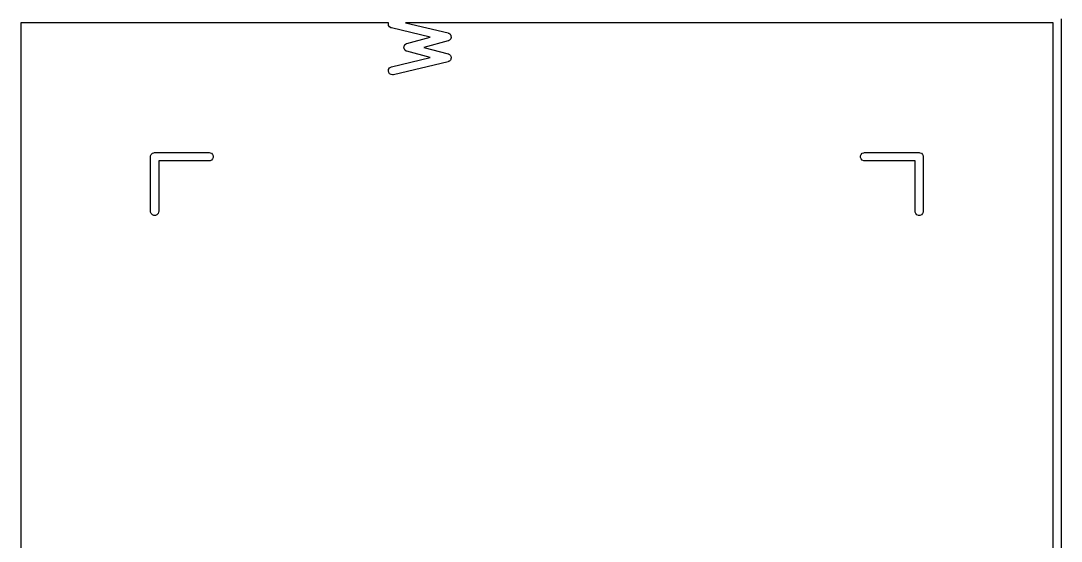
# Model space of a CAD drawing. Extents: x 100 to 190, y -154 to -36.
# Drawn here: x 162 to 181.05, y -104.81 to -95.29 of the extents above; entities that cross this region are included whole.
import ezdxf

# ---------------------------------------------------------------- set-up
doc = ezdxf.new("R2010")
doc.units = 0
doc.layers.add('BLACK', color=7, linetype='CONTINUOUS')

msp = doc.modelspace()

# ---------------------------------------------------------------- linework, layer by layer
at = {"layer": 'BLACK', "linetype": 'CONTINUOUS'}
for p, q in [((168.733951, -95.325), (162, -95.325)), ((162, -95.325), (162, -114.225)), ((168.729871, -95.342137), (168.733951, -95.325)), ((168.734504, -95.371032), (168.729871, -95.342137)), ((168.74984, -95.395954), (168.734504, -95.371032)), ((168.773547, -95.413111), (168.74984, -95.395954)), ((168.787447, -95.417901), (168.773547, -95.413111)), ((169.498303, -95.587152), (168.787447, -95.417901)), ((169.044871, -95.325), (169.822191, -95.510076)), ((180.9, -95.325), (169.044871, -95.325)), ((180.9, -114.225), (180.9, -95.325)), ((181.05, -95.25), (181.05, -114.3)), ((169.071208, -95.701044), (169.498303, -95.587152)), ((169.822191, -95.510076), (169.827209, -95.511805)), ((169.827209, -95.511805), (169.829013, -95.512045)), ((169.829013, -95.512045), (169.830642, -95.512988)), ((169.830642, -95.512988), (169.836091, -95.514866)), ((169.836091, -95.514866), (169.844914, -95.521251)), ((169.844914, -95.521251), (169.854337, -95.526707)), ((169.854337, -95.526707), (169.856677, -95.529764)), ((169.856677, -95.529764), (169.859798, -95.532023)), ((169.859798, -95.532023), (169.865503, -95.541294)), ((169.866602, -95.623132), (169.861148, -95.632554)), ((169.865503, -95.541294), (169.872125, -95.549945)), ((169.872989, -95.614308), (169.866602, -95.623132)), ((169.872125, -95.549945), (169.873118, -95.553668)), ((169.873881, -95.61056), (169.872989, -95.614308)), ((169.873118, -95.553668), (169.875134, -95.556945)), ((169.87581, -95.607229), (169.873881, -95.61056)), ((169.875134, -95.556945), (169.876856, -95.567688)), ((169.877244, -95.596435), (169.87581, -95.607229)), ((169.876856, -95.567688), (169.879665, -95.57822)), ((169.879767, -95.58584), (169.877244, -95.596435)), ((169.879665, -95.57822), (169.879157, -95.582038)), ((169.879157, -95.582038), (169.879767, -95.58584)), ((169.015688, -95.768697), (169.018237, -95.759134)), ((169.016327, -95.773512), (169.015688, -95.768697)), ((169.015688, -95.778327), (169.016327, -95.773512)), ((169.018237, -95.787889), (169.015688, -95.778327)), ((169.018237, -95.759134), (169.019542, -95.749319)), ((169.019542, -95.797705), (169.018237, -95.787889)), ((169.019542, -95.749319), (169.021976, -95.745113)), ((169.021976, -95.80191), (169.019542, -95.797705)), ((169.021976, -95.745113), (169.023228, -95.740421)), ((169.023228, -95.806603), (169.021976, -95.80191)), ((169.023228, -95.740421), (169.029243, -95.732561)), ((169.029243, -95.814462), (169.023228, -95.806603)), ((169.029243, -95.732561), (169.034204, -95.723994)), ((169.034204, -95.82303), (169.029243, -95.814462)), ((169.034204, -95.723994), (169.038061, -95.72104)), ((169.038061, -95.72104), (169.041015, -95.717183)), ((169.041015, -95.717183), (169.049582, -95.712222)), ((169.049582, -95.712222), (169.057442, -95.706207)), ((169.057442, -95.706207), (169.064629, -95.703511)), ((169.064629, -95.703511), (169.06634, -95.702521)), ((169.06634, -95.702521), (169.06778, -95.702329)), ((169.06778, -95.702329), (169.071208, -95.701044)), ((169.824144, -95.655504), (169.381613, -95.773512)), ((169.381613, -95.773512), (169.824144, -95.89152)), ((169.829119, -95.653638), (169.824144, -95.655504)), ((169.83091, -95.653351), (169.829119, -95.653638)), ((169.832509, -95.652366), (169.83091, -95.653351)), ((169.837911, -95.650341), (169.832509, -95.652366)), ((169.846559, -95.64372), (169.837911, -95.650341)), ((169.855832, -95.638015), (169.846559, -95.64372)), ((169.85809, -95.634894), (169.855832, -95.638015)), ((169.861148, -95.632554), (169.85809, -95.634894)), ((168.787447, -96.129124), (169.498303, -95.959871)), ((169.038061, -95.825983), (169.034204, -95.82303)), ((169.041015, -95.829841), (169.038061, -95.825983)), ((169.049582, -95.834801), (169.041015, -95.829841)), ((169.057442, -95.840817), (169.049582, -95.834801)), ((169.064629, -95.843512), (169.057442, -95.840817)), ((169.06634, -95.844503), (169.064629, -95.843512)), ((169.06778, -95.844694), (169.06634, -95.844503)), ((169.071208, -95.84598), (169.06778, -95.844694)), ((169.498303, -95.959871), (169.071208, -95.84598)), ((169.824144, -95.89152), (169.829119, -95.893385)), ((169.829119, -95.893385), (169.83091, -95.893673)), ((169.83091, -95.893673), (169.832509, -95.894657)), ((169.832509, -95.894657), (169.837911, -95.896683)), ((169.837911, -95.896683), (169.846559, -95.903303)), ((169.846559, -95.903303), (169.855832, -95.909009)), ((169.855832, -95.909009), (169.85809, -95.912129)), ((169.85809, -95.912129), (169.861148, -95.91447)), ((169.865503, -96.005729), (169.859798, -96.015001)), ((169.861148, -95.91447), (169.866605, -95.923895)), ((169.872125, -95.997079), (169.865503, -96.005729)), ((169.866605, -95.923895), (169.872988, -95.932716)), ((169.873118, -95.993355), (169.872125, -95.997079)), ((169.872988, -95.932716), (169.873879, -95.936461)), ((169.875134, -95.990079), (169.873118, -95.993355)), ((169.873879, -95.936461), (169.87581, -95.939795)), ((169.876856, -95.979335), (169.875134, -95.990079)), ((169.87581, -95.939795), (169.877244, -95.950592)), ((169.879665, -95.968804), (169.876856, -95.979335)), ((169.877244, -95.950592), (169.879767, -95.961184)), ((169.879767, -95.961184), (169.879157, -95.964985)), ((169.879157, -95.964985), (169.879665, -95.968804)), ((168.729871, -96.204888), (168.734504, -96.175993)), ((168.734504, -96.175993), (168.74984, -96.151071)), ((168.74984, -96.151071), (168.773547, -96.133914)), ((168.773547, -96.133914), (168.787447, -96.129124)), ((169.82219, -96.036948), (168.822191, -96.275044)), ((169.827208, -96.035218), (169.82219, -96.036948)), ((169.829013, -96.034979), (169.827208, -96.035218)), ((169.830642, -96.034035), (169.829013, -96.034979)), ((169.836091, -96.032158), (169.830642, -96.034035)), ((169.844914, -96.025772), (169.836091, -96.032158)), ((169.854337, -96.020317), (169.844914, -96.025772)), ((169.856677, -96.017259), (169.854337, -96.020317)), ((169.859798, -96.015001), (169.856677, -96.017259)), ((168.736649, -96.233356), (168.729871, -96.204888)), ((168.753806, -96.257063), (168.736649, -96.233356)), ((168.778728, -96.272399), (168.753806, -96.257063)), ((168.807623, -96.277032), (168.778728, -96.272399)), ((168.822191, -96.275044), (168.807623, -96.277032)), ((164.38764, -97.733332), (164.408332, -97.71264)), ((164.408332, -97.71264), (164.435368, -97.701441)), ((164.435368, -97.701441), (164.45, -97.7)), ((164.45, -97.7), (165.45, -97.7)), ((165.45, -97.7), (165.464632, -97.701441)), ((165.464632, -97.701441), (165.491668, -97.71264)), ((165.491668, -97.71264), (165.51236, -97.733332)), ((177.38764, -97.733332), (177.408332, -97.71264)), ((177.408332, -97.71264), (177.435368, -97.701441)), ((177.435368, -97.701441), (177.45, -97.7)), ((177.45, -97.7), (178.45, -97.7)), ((178.45, -97.7), (178.464632, -97.701441)), ((178.464632, -97.701441), (178.491668, -97.71264)), ((178.491668, -97.71264), (178.51236, -97.733332)), ((164.375, -97.775), (164.376441, -97.760368)), ((164.375, -98.775), (164.375, -97.775)), ((164.376441, -97.760368), (164.38764, -97.733332)), ((165.45, -97.85), (164.525, -97.85)), ((164.525, -97.85), (164.525, -98.775)), ((165.464632, -97.848559), (165.45, -97.85)), ((165.491668, -97.83736), (165.464632, -97.848559)), ((165.51236, -97.816668), (165.491668, -97.83736)), ((165.51236, -97.733332), (165.523559, -97.760368)), ((165.523559, -97.789632), (165.51236, -97.816668)), ((165.523559, -97.760368), (165.523559, -97.789632)), ((177.376441, -97.760368), (177.38764, -97.733332)), ((177.376441, -97.789632), (177.376441, -97.760368)), ((177.38764, -97.816668), (177.376441, -97.789632)), ((177.408332, -97.83736), (177.38764, -97.816668)), ((177.435368, -97.848559), (177.408332, -97.83736)), ((177.45, -97.85), (177.435368, -97.848559)), ((178.375, -97.85), (177.45, -97.85)), ((178.375, -98.775), (178.375, -97.85)), ((178.51236, -97.733332), (178.523559, -97.760368)), ((178.523559, -97.760368), (178.525, -97.775)), ((178.525, -97.775), (178.525, -98.775)), ((164.376441, -98.789632), (164.375, -98.775)), ((164.38764, -98.816668), (164.376441, -98.789632)), ((164.408332, -98.83736), (164.38764, -98.816668)), ((164.435368, -98.848559), (164.408332, -98.83736)), ((164.464632, -98.848559), (164.435368, -98.848559)), ((164.491668, -98.83736), (164.464632, -98.848559)), ((164.51236, -98.816668), (164.491668, -98.83736)), ((164.523559, -98.789632), (164.51236, -98.816668)), ((164.525, -98.775), (164.523559, -98.789632)), ((178.376441, -98.789632), (178.375, -98.775)), ((178.38764, -98.816668), (178.376441, -98.789632)), ((178.408332, -98.83736), (178.38764, -98.816668)), ((178.435368, -98.848559), (178.408332, -98.83736)), ((178.464632, -98.848559), (178.435368, -98.848559)), ((178.491668, -98.83736), (178.464632, -98.848559)), ((178.51236, -98.816668), (178.491668, -98.83736)), ((178.523559, -98.789632), (178.51236, -98.816668)), ((178.525, -98.775), (178.523559, -98.789632))]:
    msp.add_line(p, q, dxfattribs=at)

doc.saveas('drawing.dxf')
